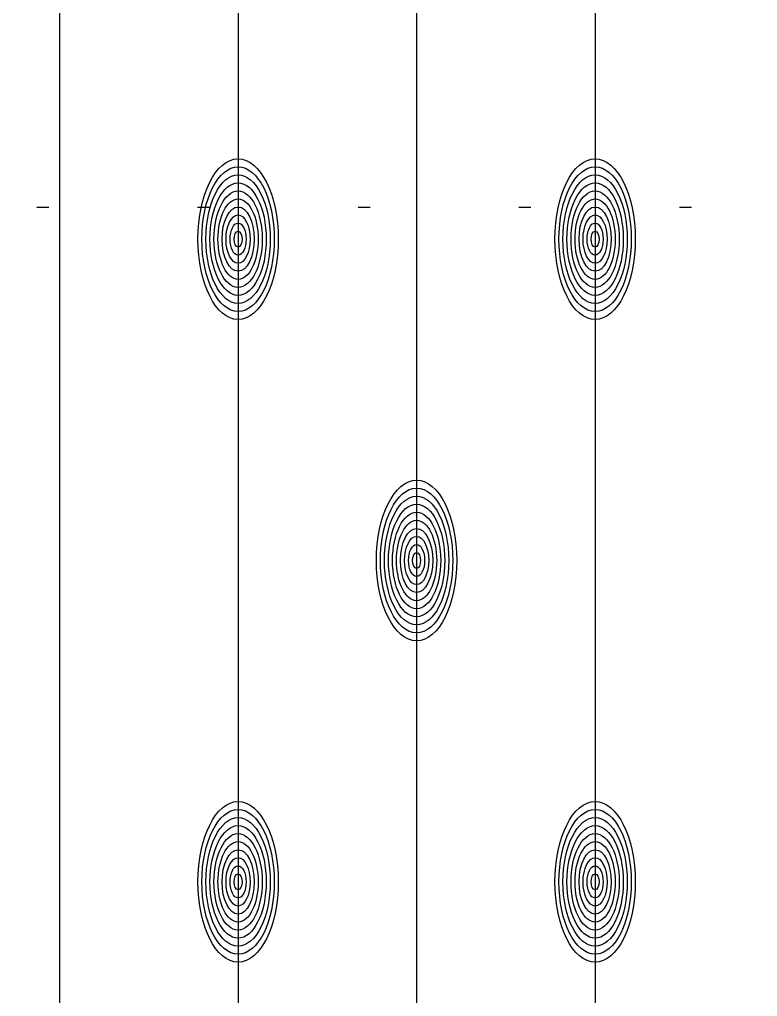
# Model space of a CAD drawing. Header units: millimetres. Extents: x -1499 to 6658, y -12483 to -6008.
# Drawn here: x 1319.71 to 1325.91, y -11075.69 to -11067.48 of the extents above; entities that cross this region are included whole.
import ezdxf

# ---------------------------------------------------------------- set-up
doc = ezdxf.new("R2010")
doc.units = ezdxf.units.MM
doc.linetypes.add('A-DOTLN01H', pattern=[0.125, 0, -0.125])
doc.layers.add('CR-GRID', color=56, linetype='A-DOTLN01H')
doc.layers.add('Layer', color=7, linetype='Continuous')

# ---------------------------------------------------------------- blocks, each defined once
blk = doc.blocks.new('TB-2')
at = {"layer": 'Layer'}
for points in [[(-1, 0), (-1, -5), (1, -5), (1, 0), (-1, 0)], [(-0.5, 0), (-0.5, -5)], [(0, 0), (0, -5)], [(0.5, 0), (0.5, -5)]]:
    blk.add_lwpolyline(points, dxfattribs=at)
for centre, radius in [((-0.5, -3), 0.1125), ((-0.5, -3), 0.1013), ((0.5, -3), 0.1125), ((0.5, -3), 0.1013), ((-0.5, -3), 0.09), ((0.5, -3), 0.09), ((-0.5, -3), 0.0788), ((0.5, -3), 0.0788), ((-0.5, -3), 0.0675), ((0.5, -3), 0.0675), ((-0.5, -3), 0.0563), ((0.5, -3), 0.0563), ((-0.5, -3), 0.045), ((-0.5, -3), 0.0338), ((0.5, -3), 0.045), ((0.5, -3), 0.0338), ((-0.5, -3), 0.0225), ((0.5, -3), 0.0225), ((-0.5, -3), 0.0112), ((0.5, -3), 0.0112), ((0, -3.45), 0.1125), ((0, -3.45), 0.1013), ((0, -3.45), 0.09), ((0, -3.45), 0.0788), ((0, -3.45), 0.0675), ((0, -3.45), 0.0563), ((0, -3.45), 0.045), ((0, -3.45), 0.0338), ((0, -3.45), 0.0225), ((0, -3.45), 0.0112), ((-0.5, -3.9), 0.1125), ((0.5, -3.9), 0.1125), ((-0.5, -3.9), 0.1013), ((0.5, -3.9), 0.1013), ((-0.5, -3.9), 0.09), ((0.5, -3.9), 0.09), ((-0.5, -3.9), 0.0788), ((0.5, -3.9), 0.0788), ((-0.5, -3.9), 0.0675), ((-0.5, -3.9), 0.0563), ((0.5, -3.9), 0.0675), ((0.5, -3.9), 0.0563), ((-0.5, -3.9), 0.045), ((0.5, -3.9), 0.045), ((-0.5, -3.9), 0.0338), ((0.5, -3.9), 0.0338), ((-0.5, -3.9), 0.0225), ((0.5, -3.9), 0.0225), ((-0.5, -3.9), 0.0112), ((0.5, -3.9), 0.0112)]:
    blk.add_circle(centre, radius, dxfattribs=at)

msp = doc.modelspace()

# ---------------------------------------------------------------- linework, layer by layer
at = {"layer": 'CR-GRID', "linetype": 'A-DOTLN01H', "ltscale": 10}
msp.add_line((696.1572, -11069.0576), (6636.1572, -11069.0576), dxfattribs=at)

# ---------------------------------------------------------------- block references
at = {"xscale": 3, "yscale": 6, "zscale": 3}
msp.add_blockref('TB-2', (1323.0472, -11051.3249), dxfattribs=at)

doc.saveas('drawing.dxf')
